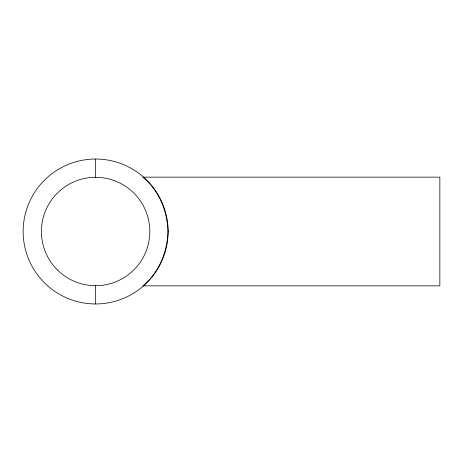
<?xml version="1.0" encoding="UTF-8"?>
<svg xmlns="http://www.w3.org/2000/svg" width="463" height="463" viewBox="0 0 463 463"><rect width="100%" height="100%" fill="white"/><g stroke="black" fill="none" stroke-linecap="round" stroke-linejoin="round"><path stroke-width="0.69" d="M95.621 159.029L95.621 177.306M95.621 285.694L95.621 303.971M168.086 231.5C167.265 251.959 159.029 272.846 142.812 285.85L439.85 285.85L439.85 177.15L142.812 177.15C159.029 190.154 167.265 211.041 168.086 231.5A72.471 72.471 0 0 1 59.386 294.26A72.471 72.471 0 0 1 59.386 168.74A72.471 72.471 0 0 1 168.086 231.5M57.296 269.825A54.194 54.194 0 0 0 147.969 245.529A54.194 54.194 0 0 0 81.592 179.152A54.194 54.194 0 0 0 57.296 269.825"/></g></svg>
